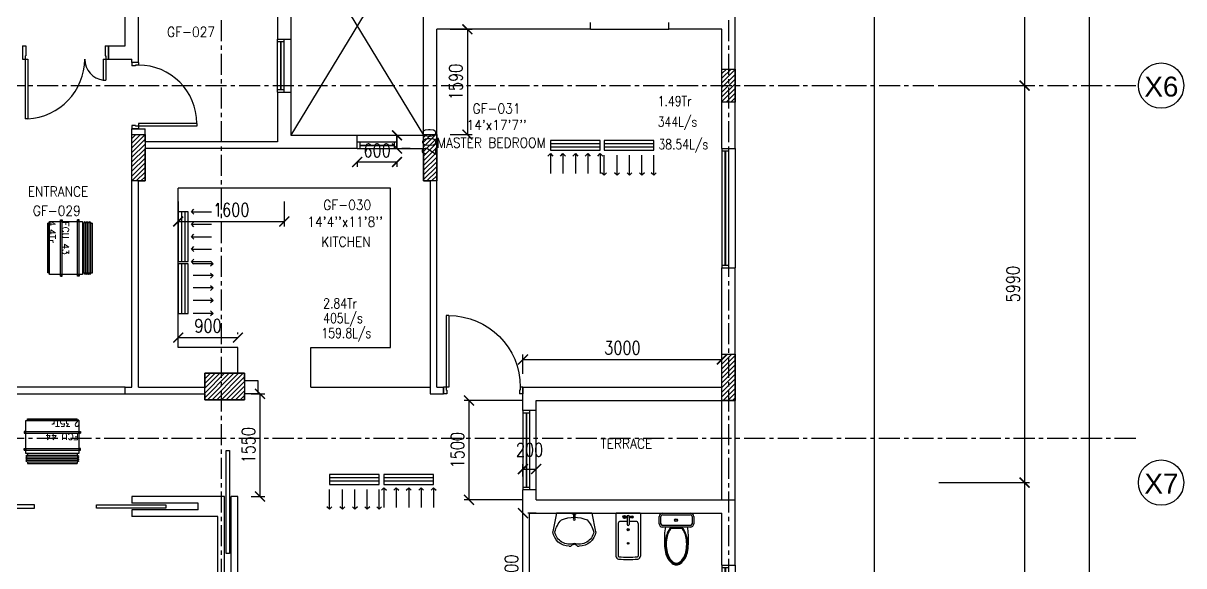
# Model space of a CAD drawing. Header units: millimetres. Extents: x -1288794 to 2153086, y -2701644 to -1428868.
# Drawn here: x 601314 to 618819, y -1502614 to -1494427 of the extents above; entities that cross this region are included whole.
import ezdxf
from ezdxf.enums import TextEntityAlignment as Align

# ---------------------------------------------------------------- set-up
doc = ezdxf.new("R2010")
doc.units = ezdxf.units.MM
doc.header["$LTSCALE"] = 100
doc.header["$PDMODE"] = 34
for name, pattern in [('CENTER', [50.8, 31.75, -6.35, 6.35, -6.35]), ('DASHED2', [9.525, 6.35, -3.175]), ('HIDDEN', [9.525, 6.35, -3.175])]:
    doc.linetypes.add(name, pattern=pattern)
for name, color, linetype in [('A-ANNO-DIMS', 1, 'Continuous'), ('A-ANNO-SYMB', 33, 'Continuous'), ('A-ANNO-TEXT', 8, 'Continuous'), ('A-AREA', 8, 'CENTER'), ('A-DOOR', 4, 'Continuous'), ('A-FLOR-OVHD', 4, 'DASHED2'), ('A-FLOR-PFIX', 8, 'Continuous'), ('A-FLOR-SPCL', 8, 'Continuous'), ('A-GLAZ', 5, 'Continuous'), ('A-GRID', 253, 'CENTER'), ('A-WALL-FULL', 8, 'Continuous'), ('AC- SUIPPOR', 7, 'HIDDEN'), ('AC-HLTEXT', 100, 'Continuous'), ('AC-SAD TEXT', 3, 'Continuous'), ('AC-UNIT', 5, 'Continuous'), ('RETURN GRILL RIGHT', 1, 'Continuous'), ('S-COL- HACT.', 9, 'Continuous'), ('S-COL.', 8, 'Continuous'), ('SUPPLY GRILL RIGHT', 3, 'Continuous'), ('WALL', 42, 'Continuous')]:
    doc.layers.add(name, color=color, linetype=linetype)
doc.styles.add('ROMAND', font='romand')
doc.styles.add('ROMANS', font='romans.shx', dxfattribs={"width": 0.8})
doc.styles.add('SANSSERIF', font='sas_____.pfb')
doc.styles.add('SIMPLEX', font='simplex.shx', dxfattribs={"width": 0.8})
doc.dimstyles.new('100 of DIM2', dxfattribs={"dimscale": 0, "dimtxt": 200, "dimasz": 150, "dimexe": 75, "dimexo": 200, "dimgap": 75, "dimtad": 1, "dimdec": 0, "dimrnd": 5, "dimzin": 0, "dimdsep": 46, "dimtxsty": 'ROMANS', "dimblk": 'ARCHTICK', "dimcen": 100, "dimclrd": 94, "dimclre": 94, "dimclrt": 2, "dimadec": 0, "dimazin": 0, "dimtfac": 1, "dimtdec": 0, "dimtofl": 0, "dimtmove": 2, "dimatfit": 3, "dimldrblk": 'OPEN90', "dimfxl": 75, "dimtolj": 1, "dimtzin": 0, "dimarcsym": 0})
pattern_1 = [(45, (1708407.11, -1109556.65), (-35.355339, 35.355339), [])]

# ---------------------------------------------------------------- blocks, each defined once
blk = doc.blocks.new('W-180')
for p, q in [((1800, 100), (0, 100)), ((1800, 0), (0, 0)), ((40, 0), (40, 100)), ((1760, 100), (1760, 0))]:
    blk.add_line(p, q)
at = {"linetype": 'Continuous'}
for p, q in [((1760, 53), (40, 53)), ((1760, 47), (40, 47))]:
    blk.add_line(p, q, dxfattribs=at)
blk = doc.blocks.new('D-130-R')
for p, q in [((1220, 200), (1220, 1100)), ((1220, 1100), (1260, 1100)), ((1260, 200), (1260, 1100)), ((80, 520), (40, 520)), ((40, 200), (40, 520)), ((80, 200), (80, 520)), ((0, 0), (0, 200)), ((80, 200), (0, 200)), ((40, 150), (40, 200)), ((1300, 200), (1220, 200)), ((1260, 150), (1260, 200)), ((1300, 0), (1300, 200)), ((50, 0), (0, 0)), ((50, 150), (40, 150)), ((50, 0), (50, 150)), ((1260, 150), (1250, 150)), ((1250, 0), (1250, 150)), ((1300, 0), (1250, 0))]:
    blk.add_line(p, q)
for centre, radius, start, end in [((1260, 200), 900, 92.5473, 180), ((40, 200), 320, 0, 82.8192)]:
    blk.add_arc(centre, radius, start, end)
blk = doc.blocks.new('D-100-R1')
for p, q in [((-80, 980), (-80, 100)), ((-80, 980), (-40, 980)), ((-40, 980), (-40, 55)), ((-1000, 100), (-1000, 0)), ((-1000, 100), (-960, 100)), ((-960, 100), (-960, 55)), ((-960, 55), (-950, 55)), ((-950, 55), (-950, 0)), ((-80, 100), (0, 100)), ((-50, 55), (-50, 0)), ((-50, 55), (-40, 55)), ((-50, 0), (0, 0)), ((0, 100), (0, 0)), ((-1000, 0), (-950, 0))]:
    blk.add_line(p, q)
at = {"linetype": 'Continuous'}
blk.add_arc((-80, 100), 880, 90, 180, dxfattribs=at)
blk = doc.blocks.new('LAV-4')
for p, q in [((-266, 0), (-322, -283)), ((-266, 0), (268, 0)), ((268, 0), (324, -280)), ((-48, -500), (-75, -500)), ((75, -500), (50, -500))]:
    blk.add_line(p, q)
for points in [[(-25, 0), (-25, -18), (25, -18), (25, 0)], [(-9, -20), (-9, -57), (8, -57), (8, -20)]]:
    blk.add_lwpolyline(points, close=True)
blk.add_circle((0, -91), 15.4)
for centre, radius, start, end in [((74, -366), 375, 135.3333, 167.1432), ((0, -539), 477, 66.1261, 113.874), ((-74, -366), 375, 12.5199, 44.6667), ((-75, -250), 250, 187.6784, 270), ((-75, -250), 220, 188.5814, 289.9523), ((75, -250), 220, 250.0878, 350.8515), ((75, -250), 250, 270, 353.0121), ((1, -527), 55.9, 28.7827, 151.2173), ((50, -499), 0, 238.1883, 0)]:
    blk.add_arc(centre, radius, start, end)
blk = doc.blocks.new('D-120-R1')
for p, q in [((-80, 1180), (-40, 1180)), ((-80, 1180), (-80, 100)), ((-40, 1180), (-40, 55)), ((-1200, 100), (-1160, 100)), ((-1200, 100), (-1200, 0)), ((-1160, 100), (-1160, 55)), ((-1160, 55), (-1150, 55)), ((-1150, 55), (-1150, 0)), ((-80, 100), (0, 100)), ((-50, 55), (-40, 55)), ((-50, 55), (-50, 0)), ((-50, 0), (0, 0)), ((0, 100), (0, 0)), ((-1200, 0), (-1150, 0))]:
    blk.add_line(p, q)
at = {"linetype": 'Continuous'}
blk.add_arc((-80, 100), 1080, 90, 180, dxfattribs=at)
blk = doc.blocks.new('BIDET-1')
for p, q in [((175, 0), (-175, 0)), ((-185, -10), (-185, -649)), ((-150, -155), (-150, -649)), ((-15, -125), (-120, -125)), ((-39, -59), (-69, -59)), ((-54, -44), (-54, -74)), ((-15, -54), (-15, -174)), ((15, -54), (15, -174)), ((120, -125), (15, -125)), ((39, -59), (69, -59)), ((54, -44), (54, -74)), ((150, -155), (150, -649)), ((185, -10), (185, -649)), ((12, -250), (-12, -250)), ((-9, -259), (9, -241)), ((-9, -241), (9, -259)), ((0, -238), (0, -262))]:
    blk.add_line(p, q)
for centre, radius in [((-54, -59), 25), ((-54, -59), 20), ((-54, -59), 15.2), ((-54, -59), 10.2), ((54, -59), 20), ((54, -59), 15.2), ((54, -59), 10.2), ((0, -250), 17.5), ((0, -250), 12.5), ((0, -457), 12.5), ((0, -457), 10)]:
    blk.add_circle(centre, radius)
for centre, radius, start, end in [((-175, -10), 10, 90, 180), ((175, -10), 10, 0, 90), ((-120, -155), 30, 90, 180), ((0, -54), 20, 318.5904, 221.4096), ((0, -54), 15, 0, 180), ((0, -174), 15, 180, 0), ((120, -155), 30, 0, 90), ((-140, -649), 45, 180, 265.2062), ((-140, -649), 10, 180, 265.2062), ((0, 1020), 1720, 265.2062, 274.7938), ((0, 1020), 1685, 265.2062, 274.7938), ((140, -649), 10, 274.7938, 0), ((140, -649), 45, 274.7938, 0)]:
    blk.add_arc(centre, radius, start, end)
blk = doc.blocks.new('WC-1')
for p, q in [((-210, 0), (210, 0)), ((-260, -160), (-260, -50)), ((-235, -160), (-235, -50)), ((-210, -25), (210, -25)), ((235, -50), (235, -160)), ((260, -50), (260, -160)), ((210, -185), (-210, -185)), ((210, -210), (-210, -210)), ((91, -223), (-91, -223)), ((86, -235), (-86, -235))]:
    blk.add_line(p, q)
for radius in [22.1, 17.1]:
    blk.add_circle((-6, -107), radius)
for centre, radius, start, end in [((-210, -50), 50, 90, 180), ((-210, -160), 50, 180, 270), ((-210, -50), 25, 90, 180), ((-210, -160), 25, 180, 270), ((210, -50), 50, 360, 90), ((210, -50), 25, 360, 90), ((210, -160), 25, 270, 360), ((210, -160), 50, 270, 360), ((722, -383), 904, 168.9529, 184.0632), ((352, -470), 520, 166.4766, 180), ((178, -428), 341, 149.8586, 166.4766), ((178, -428), 328, 149.8586, 166.4766), ((69, -365), 214, 138.4152, 149.8586), ((69, -365), 201, 139.9943, 149.8586), ((-69, -365), 201, 30.1414, 40.0057), ((-69, -365), 214, 30.1414, 41.5848), ((-178, -428), 328, 13.5234, 30.1414), ((-178, -428), 341, 13.5234, 30.1414), ((-352, -470), 520, 360, 13.5234), ((352, -470), 532, 177.5541, 180), ((352, -470), 532, 180, 193.5234), ((352, -470), 520, 180, 193.5234), ((352, -470), 507, 166.4766, 180), ((352, -470), 507, 180, 193.5234), ((-352, -470), 507, 360, 13.5234), ((-352, -470), 507, 346.4766, 360), ((-352, -470), 520, 346.4766, 360), ((-352, -470), 532, 346.4766, 360), ((-352, -470), 532, 360, 2.4459), ((178, -512), 353, 193.5234, 210.1414), ((178, -512), 341, 193.5234, 210.1414), ((178, -512), 328, 193.5234, 210.1414), ((69, -575), 226, 210.1414, 234.4972), ((69, -575), 214, 210.1414, 234.4972), ((69, -575), 201, 210.1414, 234.4972), ((-69, -575), 201, 305.5028, 329.8586), ((-69, -575), 214, 305.5028, 329.8586), ((-69, -575), 226, 305.5028, 329.8586), ((-178, -512), 328, 329.8586, 346.4766), ((-178, -512), 341, 329.8586, 346.4766), ((-178, -512), 353, 329.8586, 346.4766), ((0, -672), 108, 234.4972, 270), ((0, -672), 95.9, 234.4972, 270), ((0, -672), 83.4, 234.4972, 270), ((0, -672), 83.4, 270, 305.5028), ((0, -672), 95.9, 270, 305.5028), ((0, -672), 108, 270, 305.5028)]:
    blk.add_arc(centre, radius, start, end)
at = {"linetype": 'Continuous', "ltscale": 50}
blk.add_arc((-722, -383), 904, 355.9368, 11.0471, dxfattribs=at)
blk = doc.blocks.new('W-60')
for p, q in [((600, 100), (0, 100)), ((600, 0), (0, 0)), ((40, 0), (40, 100)), ((560, 100), (560, 0))]:
    blk.add_line(p, q)
at = {"linetype": 'Continuous'}
for p, q in [((560, 53), (40, 53)), ((560, 47), (40, 47))]:
    blk.add_line(p, q, dxfattribs=at)
blk = doc.blocks.new('W-120')
for p, q in [((1200, 100), (0, 100)), ((1200, 0), (0, 0)), ((40, 0), (40, 100)), ((1160, 100), (1160, 0))]:
    blk.add_line(p, q)
at = {"linetype": 'Continuous'}
for p, q in [((1160, 53), (40, 53)), ((1160, 47), (40, 47))]:
    blk.add_line(p, q, dxfattribs=at)
blk = doc.blocks.new('_ArchTick')
at = {"color": 0, "linetype": 'ByBlock', "const_width": 0.15}
blk.add_lwpolyline([(-0.5, -0.5), (0.5, 0.5)], dxfattribs=at)
blk = doc.blocks.new('*D196')
at = {"layer": 'A-ANNO-DIMS', "color": 94, "lineweight": -2, "ltscale": 3, "transparency": 16777216}
for p, q in [((615235, -1473969), (617465, -1473969)), ((617390, -1473969), (617390, -1509169)), ((615235, -1509169), (617465, -1509169))]:
    blk.add_line(p, q, dxfattribs=at)
at = {"layer": 'Defpoints', "color": 0, "ltscale": 3, "transparency": 16777216}
for p in [(615035, -1473969), (615035, -1509169), (617390, -1509169)]:
    blk.add_point(p, dxfattribs=at)
at = {"layer": 'A-ANNO-DIMS', "color": 94, "lineweight": -2, "ltscale": 3, "transparency": 16777216, "xscale": 150, "yscale": 150, "zscale": 150}
for p, rotation in [((617390, -1473969), 90), ((617390, -1509169), 270)]:
    blk.add_blockref('_ArchTick', p, dxfattribs=dict(at, rotation=rotation))
at = {"layer": 'A-ANNO-DIMS', "color": 2, "ltscale": 3, "transparency": 16777216, "insert": (617215, -1491569), "char_height": 200, "attachment_point": 5, "rotation": 90, "style": 'ROMANS'}
blk.add_mtext('\\A1;35200', dxfattribs=at)
blk = doc.blocks.new('_Open90')
at = {"color": 0, "linetype": 'ByBlock', "lineweight": -2}
for p, q in [((0, 0), (-1, 0)), ((-0.5, 0.5), (0, 0)), ((0, 0), (-0.5, -0.5))]:
    blk.add_line(p, q, dxfattribs=at)
blk = doc.blocks.new('*D201')
at = {"layer": 'A-ANNO-DIMS', "color": 94, "lineweight": -2, "ltscale": 3, "transparency": 16777216}
for p, q in [((615126, -1491569), (616493, -1491569)), ((616418, -1491569), (616418, -1495369)), ((615126, -1495369), (616493, -1495369))]:
    blk.add_line(p, q, dxfattribs=at)
at = {"layer": 'Defpoints', "color": 0, "ltscale": 3, "transparency": 16777216}
for p in [(614926, -1491569), (614926, -1495369), (616418, -1495369)]:
    blk.add_point(p, dxfattribs=at)
at = {"layer": 'A-ANNO-DIMS', "color": 94, "lineweight": -2, "ltscale": 3, "transparency": 16777216, "xscale": 150, "yscale": 150, "zscale": 150}
for p, rotation in [((616418, -1491569), 90), ((616418, -1495369), 270)]:
    blk.add_blockref('_ArchTick', p, dxfattribs=dict(at, rotation=rotation))
at = {"layer": 'A-ANNO-DIMS', "color": 2, "ltscale": 3, "transparency": 16777216, "insert": (616243, -1493469), "char_height": 200, "attachment_point": 5, "rotation": 90, "style": 'ROMANS'}
blk.add_mtext('\\A1;3800', dxfattribs=at)
blk = doc.blocks.new('*D202')
at = {"layer": 'A-ANNO-DIMS', "color": 94, "lineweight": -2, "ltscale": 3, "transparency": 16777216}
for p, q in [((615126, -1495369), (616493, -1495369)), ((616418, -1495369), (616418, -1501359)), ((615126, -1501359), (616493, -1501359))]:
    blk.add_line(p, q, dxfattribs=at)
at = {"layer": 'Defpoints', "color": 0, "ltscale": 3, "transparency": 16777216}
for p in [(614926, -1495369), (614926, -1501359), (616418, -1501359)]:
    blk.add_point(p, dxfattribs=at)
at = {"layer": 'A-ANNO-DIMS', "color": 94, "lineweight": -2, "ltscale": 3, "transparency": 16777216, "xscale": 150, "yscale": 150, "zscale": 150}
for p, rotation in [((616418, -1495369), 90), ((616418, -1501359), 270)]:
    blk.add_blockref('_ArchTick', p, dxfattribs=dict(at, rotation=rotation))
at = {"layer": 'A-ANNO-DIMS', "color": 2, "ltscale": 3, "transparency": 16777216, "insert": (616243, -1498364), "char_height": 200, "attachment_point": 5, "rotation": 90, "style": 'ROMANS'}
blk.add_mtext('\\A1;5990', dxfattribs=at)
blk = doc.blocks.new('*D203')
at = {"layer": 'A-ANNO-DIMS', "color": 94, "lineweight": -2, "ltscale": 3, "transparency": 16777216}
for p, q in [((615126, -1501359), (616493, -1501359)), ((616418, -1501359), (616418, -1504969)), ((615126, -1504969), (616493, -1504969))]:
    blk.add_line(p, q, dxfattribs=at)
at = {"layer": 'Defpoints', "color": 0, "ltscale": 3, "transparency": 16777216}
for p in [(614926, -1501359), (614926, -1504969), (616418, -1504969)]:
    blk.add_point(p, dxfattribs=at)
at = {"layer": 'A-ANNO-DIMS', "color": 94, "lineweight": -2, "ltscale": 3, "transparency": 16777216, "xscale": 150, "yscale": 150, "zscale": 150}
for p, rotation in [((616418, -1501359), 90), ((616418, -1504969), 270)]:
    blk.add_blockref('_ArchTick', p, dxfattribs=dict(at, rotation=rotation))
at = {"layer": 'A-ANNO-DIMS', "color": 2, "ltscale": 3, "transparency": 16777216, "insert": (616243, -1503164), "char_height": 200, "attachment_point": 5, "rotation": 90, "style": 'ROMANS'}
blk.add_mtext('\\A1;3610', dxfattribs=at)
blk = doc.blocks.new('W-80')
for p, q in [((800, 100), (0, 100)), ((800, 0), (0, 0)), ((40, 0), (40, 100)), ((760, 100), (760, 0))]:
    blk.add_line(p, q)
at = {"linetype": 'Continuous'}
for p, q in [((760, 53), (40, 53)), ((760, 47), (40, 47))]:
    blk.add_line(p, q, dxfattribs=at)
blk = doc.blocks.new('*D247')
at = {"layer": 'AC-HLTEXT', "color": 94, "lineweight": -2, "transparency": 16777216}
for p, q in [((607752, -1494519), (608088, -1494519)), ((608013, -1494519), (608013, -1496108)), ((607752, -1496108), (608088, -1496108))]:
    blk.add_line(p, q, dxfattribs=at)
at = {"layer": 'Defpoints', "color": 0, "transparency": 16777216}
for p in [(607552, -1494519), (607552, -1496108), (608013, -1496108)]:
    blk.add_point(p, dxfattribs=at)
at = {"layer": 'AC-HLTEXT', "color": 94, "lineweight": -2, "transparency": 16777216, "xscale": 150, "yscale": 150, "zscale": 150}
for p, rotation in [((608013, -1494519), 90), ((608013, -1496108), 270)]:
    blk.add_blockref('_ArchTick', p, dxfattribs=dict(at, rotation=rotation))
at = {"layer": 'AC-HLTEXT', "color": 2, "transparency": 16777216, "insert": (607838, -1495313), "char_height": 200, "attachment_point": 5, "rotation": 90, "style": 'ROMANS'}
blk.add_mtext('\\A1;1590', dxfattribs=at)
blk = doc.blocks.new('*D248')
at = {"layer": 'AC-HLTEXT', "color": 94, "lineweight": -2, "transparency": 16777216}
for p, q in [((608852, -1499719), (608852, -1499425)), ((608852, -1499500), (611852, -1499500)), ((611852, -1499719), (611852, -1499425))]:
    blk.add_line(p, q, dxfattribs=at)
at = {"layer": 'Defpoints', "color": 0, "transparency": 16777216}
for p in [(611852, -1499500), (608852, -1499919), (611852, -1499919)]:
    blk.add_point(p, dxfattribs=at)
at = {"layer": 'AC-HLTEXT', "color": 94, "lineweight": -2, "transparency": 16777216, "xscale": 150, "yscale": 150, "zscale": 150, "rotation": 180}
blk.add_blockref('_ArchTick', (608852, -1499500), dxfattribs=at)
at = {"layer": 'AC-HLTEXT', "color": 94, "lineweight": -2, "transparency": 16777216, "xscale": 150, "yscale": 150, "zscale": 150}
blk.add_blockref('_ArchTick', (611852, -1499500), dxfattribs=at)
at = {"layer": 'AC-HLTEXT', "color": 2, "transparency": 16777216, "insert": (610352, -1499325), "char_height": 200, "attachment_point": 5, "style": 'ROMANS'}
blk.add_mtext('\\A1;3000', dxfattribs=at)
blk = doc.blocks.new('*D249')
at = {"layer": 'AC-HLTEXT', "color": 94, "lineweight": -2, "transparency": 16777216}
for p, q in [((608852, -1501269), (608852, -1501079)), ((608852, -1501154), (609052, -1501154)), ((609052, -1501269), (609052, -1501079))]:
    blk.add_line(p, q, dxfattribs=at)
at = {"layer": 'Defpoints', "color": 0, "transparency": 16777216}
for p in [(609052, -1501154), (608852, -1501469), (609052, -1501469)]:
    blk.add_point(p, dxfattribs=at)
at = {"layer": 'AC-HLTEXT', "color": 94, "lineweight": -2, "transparency": 16777216, "xscale": 150, "yscale": 150, "zscale": 150, "rotation": 180}
blk.add_blockref('_ArchTick', (608852, -1501154), dxfattribs=at)
at = {"layer": 'AC-HLTEXT', "color": 94, "lineweight": -2, "transparency": 16777216, "xscale": 150, "yscale": 150, "zscale": 150}
blk.add_blockref('_ArchTick', (609052, -1501154), dxfattribs=at)
at = {"layer": 'AC-HLTEXT', "color": 2, "transparency": 16777216, "insert": (608952, -1500866), "char_height": 200, "attachment_point": 5, "style": 'ROMANS'}
blk.add_mtext('\\A1;200', dxfattribs=at)
blk = doc.blocks.new('*D251')
at = {"layer": 'AC-HLTEXT', "color": 94, "lineweight": -2, "transparency": 16777216}
for p, q in [((608852, -1503619), (608852, -1501819)), ((609052, -1501819), (608927, -1501819)), ((609052, -1503619), (608927, -1503619))]:
    blk.add_line(p, q, dxfattribs=at)
at = {"layer": 'Defpoints', "color": 0, "transparency": 16777216}
for p in [(608852, -1501819), (608852, -1501819), (608852, -1503619)]:
    blk.add_point(p, dxfattribs=at)
at = {"layer": 'AC-HLTEXT', "color": 94, "lineweight": -2, "transparency": 16777216, "xscale": 150, "yscale": 150, "zscale": 150}
for p, rotation in [((608852, -1501819), 90), ((608852, -1503619), 270)]:
    blk.add_blockref('_ArchTick', p, dxfattribs=dict(at, rotation=rotation))
at = {"layer": 'AC-HLTEXT', "color": 2, "transparency": 16777216, "insert": (608677, -1502719), "char_height": 200, "attachment_point": 5, "rotation": 90, "style": 'ROMANS'}
blk.add_mtext('\\A1;1800', dxfattribs=at)
blk = doc.blocks.new('*D252')
at = {"layer": 'AC-HLTEXT', "color": 94, "lineweight": -2, "transparency": 16777216}
for p, q in [((604752, -1500019), (604961, -1500019)), ((604886, -1501569), (604886, -1500019)), ((604752, -1501569), (604961, -1501569))]:
    blk.add_line(p, q, dxfattribs=at)
at = {"layer": 'Defpoints', "color": 0, "transparency": 16777216}
for p in [(604552, -1500019), (604886, -1500019), (604552, -1501569)]:
    blk.add_point(p, dxfattribs=at)
at = {"layer": 'AC-HLTEXT', "color": 94, "lineweight": -2, "transparency": 16777216, "xscale": 150, "yscale": 150, "zscale": 150}
for p, rotation in [((604886, -1500019), 90), ((604886, -1501569), 270)]:
    blk.add_blockref('_ArchTick', p, dxfattribs=dict(at, rotation=rotation))
at = {"layer": 'AC-HLTEXT', "color": 2, "transparency": 16777216, "insert": (604711, -1500794), "char_height": 200, "attachment_point": 5, "rotation": 90, "style": 'ROMANS'}
blk.add_mtext('\\A1;1550', dxfattribs=at)
blk = doc.blocks.new('*D253')
at = {"layer": 'AC-HLTEXT', "color": 94, "lineweight": -2, "transparency": 16777216}
for p, q in [((608852, -1500119), (607963, -1500119)), ((608038, -1501619), (608038, -1500119)), ((608852, -1501619), (607963, -1501619))]:
    blk.add_line(p, q, dxfattribs=at)
at = {"layer": 'Defpoints', "color": 0, "transparency": 16777216}
for p in [(608038, -1500119), (609052, -1500119), (609052, -1501619)]:
    blk.add_point(p, dxfattribs=at)
at = {"layer": 'AC-HLTEXT', "color": 94, "lineweight": -2, "transparency": 16777216, "xscale": 150, "yscale": 150, "zscale": 150}
for p, rotation in [((608038, -1500119), 90), ((608038, -1501619), 270)]:
    blk.add_blockref('_ArchTick', p, dxfattribs=dict(at, rotation=rotation))
at = {"layer": 'AC-HLTEXT', "color": 2, "transparency": 16777216, "insert": (607863, -1500869), "char_height": 200, "attachment_point": 5, "rotation": 90, "style": 'ROMANS'}
blk.add_mtext('\\A1;1500', dxfattribs=at)
blk = doc.blocks.new('*D254')
at = {"layer": 'AC-HLTEXT', "color": 94, "lineweight": -2, "transparency": 16777216}
for p, q in [((603652, -1499119), (603652, -1499095)), ((603652, -1499170), (604552, -1499170)), ((604552, -1499119), (604552, -1499095))]:
    blk.add_line(p, q, dxfattribs=at)
at = {"layer": 'Defpoints', "color": 0, "transparency": 16777216}
for p in [(604552, -1499170), (603652, -1499319), (604552, -1499319)]:
    blk.add_point(p, dxfattribs=at)
at = {"layer": 'AC-HLTEXT', "color": 94, "lineweight": -2, "transparency": 16777216, "xscale": 150, "yscale": 150, "zscale": 150, "rotation": 180}
blk.add_blockref('_ArchTick', (603652, -1499170), dxfattribs=at)
at = {"layer": 'AC-HLTEXT', "color": 94, "lineweight": -2, "transparency": 16777216, "xscale": 150, "yscale": 150, "zscale": 150}
blk.add_blockref('_ArchTick', (604552, -1499170), dxfattribs=at)
at = {"layer": 'AC-HLTEXT', "color": 2, "transparency": 16777216, "insert": (604102, -1498995), "char_height": 200, "attachment_point": 5, "style": 'ROMANS'}
blk.add_mtext('\\A1;900', dxfattribs=at)
blk = doc.blocks.new('*D255')
at = {"layer": 'AC-HLTEXT', "color": 94, "lineweight": -2, "transparency": 16777216}
for p, q in [((603652, -1497119), (603652, -1497494)), ((605252, -1497119), (605252, -1497494)), ((603652, -1497419), (605252, -1497419))]:
    blk.add_line(p, q, dxfattribs=at)
at = {"layer": 'Defpoints', "color": 0, "transparency": 16777216}
for p in [(603652, -1496919), (605252, -1496919), (605252, -1497419)]:
    blk.add_point(p, dxfattribs=at)
at = {"layer": 'AC-HLTEXT', "color": 94, "lineweight": -2, "transparency": 16777216, "xscale": 150, "yscale": 150, "zscale": 150, "rotation": 180}
blk.add_blockref('_ArchTick', (603652, -1497419), dxfattribs=at)
at = {"layer": 'AC-HLTEXT', "color": 94, "lineweight": -2, "transparency": 16777216, "xscale": 150, "yscale": 150, "zscale": 150}
blk.add_blockref('_ArchTick', (605252, -1497419), dxfattribs=at)
at = {"layer": 'AC-HLTEXT', "color": 2, "transparency": 16777216, "insert": (604452, -1497244), "char_height": 200, "attachment_point": 5, "style": 'ROMANS'}
blk.add_mtext('\\A1;1600', dxfattribs=at)
blk = doc.blocks.new('*D256')
at = {"layer": 'AC-HLTEXT', "color": 94, "lineweight": -2, "transparency": 16777216}
for p, q in [((606952, -1496119), (606952, -1496319)), ((607152, -1496119), (607027, -1496119)), ((607152, -1496319), (607027, -1496319))]:
    blk.add_line(p, q, dxfattribs=at)
at = {"layer": 'Defpoints', "color": 0, "transparency": 16777216}
for p in [(606952, -1496119), (606952, -1496319), (606952, -1496319)]:
    blk.add_point(p, dxfattribs=at)
at = {"layer": 'AC-HLTEXT', "color": 94, "lineweight": -2, "transparency": 16777216, "xscale": 150, "yscale": 150, "zscale": 150}
for p, rotation in [((606952, -1496119), 90), ((606952, -1496319), 270)]:
    blk.add_blockref('_ArchTick', p, dxfattribs=dict(at, rotation=rotation))
at = {"layer": 'AC-HLTEXT', "color": 2, "transparency": 16777216, "insert": (607439, -1496219), "char_height": 200, "attachment_point": 5, "rotation": 90, "style": 'ROMANS'}
blk.add_mtext('\\A1;200', dxfattribs=at)
blk = doc.blocks.new('*D257')
at = {"layer": 'AC-HLTEXT', "color": 94, "lineweight": -2, "transparency": 16777216}
for p, q in [((606352, -1496519), (606352, -1496596)), ((606352, -1496521), (606952, -1496521)), ((606952, -1496519), (606952, -1496596))]:
    blk.add_line(p, q, dxfattribs=at)
at = {"layer": 'Defpoints', "color": 0, "transparency": 16777216}
for p in [(606352, -1496319), (606952, -1496319), (606952, -1496521)]:
    blk.add_point(p, dxfattribs=at)
at = {"layer": 'AC-HLTEXT', "color": 94, "lineweight": -2, "transparency": 16777216, "xscale": 150, "yscale": 150, "zscale": 150, "rotation": 180}
blk.add_blockref('_ArchTick', (606352, -1496521), dxfattribs=at)
at = {"layer": 'AC-HLTEXT', "color": 94, "lineweight": -2, "transparency": 16777216, "xscale": 150, "yscale": 150, "zscale": 150}
blk.add_blockref('_ArchTick', (606952, -1496521), dxfattribs=at)
at = {"layer": 'AC-HLTEXT', "color": 2, "transparency": 16777216, "insert": (606652, -1496346), "char_height": 200, "attachment_point": 5, "style": 'ROMANS'}
blk.add_mtext('\\A1;600', dxfattribs=at)
blk = doc.blocks.new('A$C44FB0367')
at = {"layer": 'WALL', "ltscale": 30}
h = blk.add_hatch(dxfattribs=at)
h.set_pattern_fill('NET3', color=2, scale=100, style=0)
h.set_pattern_definition([(0, (19935.246, -11666.627), (0, 12.5), []), (60, (19935.246, -11666.627), (-10.8253175, 6.25), []), (120, (19935.246, -11666.627), (-10.8253175, -6.25), [])])
h.paths.add_polyline_path([(775, 250), (775, 275), (25, 275), (25, 250)])
at = {"layer": 'WALL', "color": 5, "ltscale": 30}
for p, q in [((25, 250), (25, 275)), ((25, 275), (775, 275)), ((775, 250), (775, 275))]:
    blk.add_line(p, q, dxfattribs=at)
at = {"layer": 'WALL', "color": 8, "ltscale": 30}
for p, q in [((25, -275), (0, -287.5)), ((0, -287.5), (25, -300)), ((25, -300), (0, -312.5)), ((0, -312.5), (25, -325)), ((25, -325), (0, -337.5)), ((0, -337.5), (25, -350)), ((25, -350), (0, -362.5)), ((25, -250), (25, -275)), ((25, -250), (25, -275)), ((25, -275), (775, -275)), ((25, -300), (775, -300)), ((25, -325), (775, -325)), ((25, -350), (775, -350)), ((775, -250), (775, -275)), ((775, -275), (800, -287.5)), ((800, -287.5), (775, -300)), ((775, -300), (800, -312.5)), ((800, -312.5), (775, -325)), ((775, -325), (800, -337.5)), ((800, -337.5), (775, -350)), ((775, -350), (800, -362.5)), ((0, -362.5), (25, -375)), ((25, -375), (775, -375)), ((25, -375), (25, -400)), ((25, -400), (775, -400)), ((800, -362.5), (775, -375)), ((775, -375), (775, -400))]:
    blk.add_line(p, q, dxfattribs=at)
at = {"layer": 'WALL', "color": 5, "ltscale": 30}
blk.add_lwpolyline([(0, 250), (800, 250), (800, -250), (0, -250)], close=True, dxfattribs=at)
blk = doc.blocks.new('A$C5F1D0244')
at = {"layer": 'AC- SUIPPOR', "ltscale": 5}
for p, q in [((-25, 425), (-25, -425)), ((0, 425), (0, -425))]:
    blk.add_line(p, q, dxfattribs=at)
at = {"layer": 'AC- SUIPPOR', "ltscale": 30}
for points in [[(-25, 400), (0, 400), (0, 425), (-25, 425)], [(-25, -400), (0, -400), (0, -425), (-25, -425)]]:
    blk.add_lwpolyline(points, close=True, dxfattribs=at)
for centre in [(-12.5, 412.5), (-12.5, -412.5)]:
    blk.add_circle(centre, 5, dxfattribs=at)
blk = doc.blocks.new('SUPPLY GRILL RIGHT')
at = {"layer": 'SUPPLY GRILL RIGHT'}
for p, q in [((375, 25), (-375, 25)), ((375, -25), (375, 25)), ((375, -25), (-375, -25)), ((375, -75), (375, -25))]:
    blk.add_line(p, q, dxfattribs=at)
blk.add_lwpolyline([(-375, -75), (375, -75), (375, 75), (-375, 75)], close=True, dxfattribs=at)
for points in [[(-375, -450), (-375, -150)], [(-178.5, -450), (-178.5, -150)], [(9, -450), (9, -150)], [(196.5, -450), (196.5, -150)], [(375, -450), (375, -150)]]:
    blk.add_leader(points, dimstyle='100 of DIM2', override={"dimscale": 1, "dimasz": 75, "dimtad": 0, "dimclrd": 0, "dimfxl": 0.2}, dxfattribs=at)
blk = doc.blocks.new('RETURN GRILL RIGHT')
at = {"layer": 'RETURN GRILL RIGHT'}
for p, q in [((375, 25), (-375, 25)), ((375, -25), (-375, -25))]:
    blk.add_line(p, q, dxfattribs=at)
blk.add_lwpolyline([(-375, -75), (375, -75), (375, 75), (-375, 75)], close=True, dxfattribs=at)
for points in [[(-375, -125), (-375, -425)], [(-187.5, -125), (-187.5, -425)], [(0, -125), (0, -425)], [(187.5, -125), (187.5, -425)], [(375, -125), (375, -425)]]:
    blk.add_leader(points, dimstyle='100 of DIM2', override={"dimscale": 1, "dimasz": 75, "dimtad": 0, "dimclrd": 0, "dimfxl": 0.2}, dxfattribs=at)

msp = doc.modelspace()

# ---------------------------------------------------------------- hatches: boundary and pattern name
at = {"layer": 'S-COL- HACT.', "linetype": 'Continuous', "ltscale": 3}
h = msp.add_hatch(dxfattribs=at)
h.set_pattern_fill('ANSI31', color=256, scale=400, style=0)
h.set_pattern_definition(pattern_1)
h.paths.add_polyline_path([(611851.9, -1495618.6), (611851.9, -1495118.6), (612051.9, -1495118.6), (612051.9, -1495618.6)])
h = msp.add_hatch(dxfattribs=at)
h.set_pattern_fill('ANSI31', color=256, scale=400, style=0)
h.set_pattern_definition(pattern_1)
h.paths.add_polyline_path([(602951.9, -1496807.9), (602951.9, -1496107.9), (603151.9, -1496107.9), (603151.9, -1496807.9)])
h = msp.add_hatch(dxfattribs=at)
h.set_pattern_fill('ANSI31', color=256, scale=400, style=0)
h.set_pattern_definition(pattern_1)
h.paths.add_polyline_path([(607351.9, -1496807.9), (607351.9, -1496107.9), (607551.9, -1496107.9), (607551.9, -1496807.9)])
h = msp.add_hatch(dxfattribs=at)
h.set_pattern_fill('ANSI31', color=256, scale=400, style=0)
h.set_pattern_definition(pattern_1)
h.paths.add_polyline_path([(611851.9, -1500118.6), (611851.9, -1499418.6), (612051.9, -1499418.6), (612051.9, -1500118.6)])
h = msp.add_hatch(dxfattribs=at)
h.set_pattern_fill('ANSI31', color=256, scale=400, style=0)
h.set_pattern_definition([(45, (1708407.11, -1109546.65), (-35.355339, 35.355339), [])])
h.paths.add_polyline_path([(604051.9, -1499708.6), (604651.9, -1499708.6), (604651.9, -1500108.6), (604051.9, -1500108.6)])

# ---------------------------------------------------------------- linework, layer by layer
at = {"layer": 'A-ANNO-SYMB', "ltscale": 3}
for centre in [(618476.5, -1495368.6), (618476.5, -1501358.6)]:
    msp.add_circle(centre, 342.2, dxfattribs=at)
at = {"layer": 'A-AREA', "ltscale": 15}
msp.add_line((614151.9, -1512568.6), (614151.9, -1469568.6), dxfattribs=at)
at = {"layer": 'A-DOOR', "ltscale": 3}
for points in [[(604426.9, -1502426.2), (604376.9, -1502426.2), (604376.9, -1500876.2), (604426.9, -1500876.2), (604426.9, -1502426.2)], [(600435.9, -1501693.6), (600435.9, -1501743.6), (601485.9, -1501743.6), (601485.9, -1501693.6), (600435.9, -1501693.6)], [(603467.9, -1501693.6), (603467.9, -1501743.6), (602417.9, -1501743.6), (602417.9, -1501693.6), (603467.9, -1501693.6)]]:
    msp.add_lwpolyline(points, dxfattribs=at)
at = {"layer": 'A-FLOR-OVHD', "linetype": 'Continuous', "ltscale": 3}
for p, q in [((609872.8, -1494518.6), (611051.9, -1494518.6)), ((602851.9, -1499918.6), (601051.9, -1499918.6)), ((601051.9, -1500018.6), (602851.9, -1500018.6))]:
    msp.add_line(p, q, dxfattribs=at)
at = {"layer": 'A-FLOR-SPCL', "ltscale": 3}
for p, q in [((607351.9, -1492818.6), (605351.9, -1496118.6)), ((605351.9, -1492818.6), (607351.9, -1496118.6)), ((606851.9, -1496918.6), (603651.9, -1496918.6)), ((603651.9, -1499318.6), (603651.9, -1496918.6)), ((606851.9, -1499318.6), (606851.9, -1496918.6)), ((604551.9, -1499318.6), (603651.9, -1499318.6)), ((604551.9, -1499708.6), (604551.9, -1499318.6)), ((605651.9, -1499918.6), (605651.9, -1499318.6)), ((605651.9, -1499318.6), (606851.9, -1499318.6)), ((605651.9, -1499918.6), (607451.9, -1499918.6)), ((611851.9, -1501618.6), (611851.9, -1500118.6)), ((612051.9, -1501618.6), (612051.9, -1500118.6))]:
    msp.add_line(p, q, dxfattribs=at)
at = {"layer": 'A-GLAZ', "ltscale": 3}
for p, q in [((605351.9, -1494668.6), (605351.9, -1495468.6)), ((606351.9, -1496118.6), (606951.9, -1496118.6)), ((612051.9, -1496318.6), (612051.9, -1498118.6)), ((609051.9, -1501468.6), (609051.9, -1500268.6)), ((612051.9, -1502606), (612051.9, -1503206))]:
    msp.add_line(p, q, dxfattribs=at)
at = {"layer": 'A-GRID', "ltscale": 0.1}
for p, q in [((604301.9, -1466442.6), (604301.9, -1514577)), ((611951.9, -1466442.6), (611951.9, -1514577)), ((574598.6, -1495368.6), (618138.1, -1495368.6)), ((574596.1, -1500687.6), (618135.7, -1500687.6))]:
    msp.add_line(p, q, dxfattribs=at)
at = {"layer": 'A-WALL-FULL', "ltscale": 3}
for p, q in [((602851.9, -1494768.6), (602851.9, -1491468.6)), ((605351.9, -1493625.5), (605351.9, -1494668.6)), ((612051.9, -1496318.6), (612051.9, -1493460.2)), ((603051.9, -1495018.6), (603051.9, -1493918.6)), ((605151.9, -1493918.6), (605151.9, -1494668.6)), ((607351.9, -1496118.6), (607351.9, -1494118.6)), ((609872.8, -1494518.6), (609872.8, -1494418.6)), ((611051.9, -1494518.6), (611051.9, -1494418.6)), ((605151.9, -1494668.6), (605351.9, -1494668.6)), ((609872.8, -1494518.6), (607551.9, -1494518.6)), ((607551.9, -1499918.6), (607551.9, -1494518.6)), ((611851.9, -1494518.6), (611051.9, -1494518.6)), ((611851.9, -1496318.6), (611851.9, -1494518.6)), ((602601.9, -1494768.6), (602851.9, -1494768.6)), ((602601.9, -1494968.6), (602601.9, -1494768.6)), ((602601.9, -1494968.6), (602951.9, -1494968.6)), ((602951.9, -1495018.6), (602951.9, -1494968.6)), ((603051.9, -1495018.6), (602951.9, -1495018.6)), ((605151.9, -1495468.6), (605351.9, -1495468.6)), ((605151.9, -1495468.6), (605151.9, -1496218.6)), ((605351.9, -1495468.6), (605351.9, -1496118.6)), ((602951.9, -1499918.6), (602951.9, -1496018.6)), ((603051.9, -1496018.6), (602951.9, -1496018.6)), ((605151.9, -1496218.6), (603151.9, -1496218.6)), ((605351.9, -1496118.6), (606351.9, -1496118.6)), ((606351.9, -1496318.6), (606351.9, -1496118.6)), ((606951.9, -1496318.6), (606951.9, -1496118.6)), ((606951.9, -1496118.6), (607351.9, -1496118.6)), ((605151.9, -1496318.6), (603151.9, -1496318.6)), ((606351.9, -1496318.6), (605151.9, -1496318.6)), ((606951.9, -1496318.6), (607351.9, -1496318.6)), ((611851.9, -1496318.6), (612051.9, -1496318.6)), ((603051.9, -1499918.6), (603051.9, -1496807.9)), ((607451.9, -1496807.9), (607451.9, -1500018.6)), ((611851.9, -1498118.6), (612051.9, -1498118.6)), ((611851.9, -1499918.6), (611851.9, -1498118.6)), ((612051.9, -1500118.6), (612051.9, -1498118.6)), ((602851.9, -1500018.6), (602851.9, -1499918.6)), ((602851.9, -1499918.6), (602951.9, -1499918.6)), ((603051.9, -1499918.6), (604051.9, -1499918.6)), ((607551.9, -1499918.6), (607651.9, -1499918.6)), ((607651.9, -1500018.6), (607651.9, -1499918.6)), ((607651.9, -1499918.6), (607651.9, -1499918.6)), ((608851.9, -1500268.6), (608851.9, -1499918.6)), ((608851.9, -1499918.6), (611851.9, -1499918.6)), ((602851.9, -1500018.6), (604051.9, -1500018.6)), ((607451.9, -1500018.6), (607651.9, -1500018.6)), ((609051.9, -1500268.6), (608851.9, -1500268.6)), ((609051.9, -1500118.6), (612051.9, -1500118.6)), ((609051.9, -1500268.6), (609051.9, -1500118.6)), ((608851.9, -1503618.6), (608851.9, -1501468.6)), ((609051.9, -1501468.6), (608851.9, -1501468.6)), ((609051.9, -1501618.6), (609051.9, -1501468.6)), ((604251.9, -1501568.6), (602951.9, -1501568.6)), ((602951.9, -1501568.6), (602951.9, -1501668.6)), ((603951.9, -1501668.6), (602951.9, -1501668.6)), ((603951.9, -1501768.6), (603951.9, -1501668.6)), ((604351.9, -1501568.6), (604251.9, -1501568.6)), ((604351.9, -1503068.6), (604351.9, -1501568.6)), ((604451.9, -1503068.6), (604451.9, -1501568.6)), ((604551.9, -1501568.6), (604451.9, -1501568.6)), ((604551.9, -1504868.6), (604551.9, -1501568.6)), ((609051.9, -1501618.6), (612051.9, -1501618.6)), ((612051.9, -1502606), (612051.9, -1501618.6)), ((603951.9, -1501768.6), (602951.9, -1501768.6)), ((602951.9, -1501768.6), (602951.9, -1501868.6)), ((608951.9, -1501818.6), (611851.9, -1501818.6)), ((608951.9, -1503518.6), (608951.9, -1501818.6)), ((611851.9, -1502606), (611851.9, -1501818.6)), ((604251.9, -1501868.6), (602951.9, -1501868.6)), ((604251.9, -1504618.6), (604251.9, -1501868.6)), ((611851.9, -1502606), (612051.9, -1502606))]:
    msp.add_line(p, q, dxfattribs=at)
at = {"layer": 'A-WALL-FULL', "linetype": 'Continuous', "ltscale": 3}
for p, q in [((602951.9, -1496018.6), (603151.9, -1496018.6)), ((603151.9, -1496218.6), (603151.9, -1496018.6)), ((603151.9, -1496807.9), (603151.9, -1496318.6)), ((607351.9, -1496318.6), (607351.9, -1496807.9)), ((603051.9, -1496807.9), (603151.9, -1496807.9)), ((607351.9, -1496807.9), (607451.9, -1496807.9)), ((604651.9, -1499708.6), (604051.9, -1499708.6)), ((604051.9, -1499708.6), (604051.9, -1499918.6)), ((604651.9, -1499818.6), (604651.9, -1499708.6)), ((604651.9, -1499818.6), (604851.9, -1499818.6)), ((604851.9, -1499818.6), (604851.9, -1500018.6)), ((604051.9, -1500018.6), (604051.9, -1500108.6)), ((604051.9, -1500108.6), (604651.9, -1500108.6)), ((604851.9, -1500018.6), (604651.9, -1500018.6)), ((604651.9, -1500108.6), (604651.9, -1500018.6))]:
    msp.add_line(p, q, dxfattribs=at)
at = {"layer": 'S-COL.', "linetype": 'Continuous', "ltscale": 3}
for points in [[(611851.9, -1495618.6), (611851.9, -1495118.6), (612051.9, -1495118.6), (612051.9, -1495618.6)], [(611851.9, -1495618.6), (611851.9, -1495118.6), (612051.9, -1495118.6), (612051.9, -1495618.6)], [(611851.9, -1495618.6), (611851.9, -1495118.6), (612051.9, -1495118.6), (612051.9, -1495618.6)], [(602951.9, -1496807.9), (602951.9, -1496107.9), (603151.9, -1496107.9), (603151.9, -1496807.9)], [(602951.9, -1496807.9), (602951.9, -1496107.9), (603151.9, -1496107.9), (603151.9, -1496807.9)], [(602951.9, -1496807.9), (602951.9, -1496107.9), (603151.9, -1496107.9), (603151.9, -1496807.9)], [(607351.9, -1496807.9), (607351.9, -1496107.9), (607551.9, -1496107.9), (607551.9, -1496807.9)], [(607351.9, -1496807.9), (607351.9, -1496107.9), (607551.9, -1496107.9), (607551.9, -1496807.9)], [(607351.9, -1496807.9), (607351.9, -1496107.9), (607551.9, -1496107.9), (607551.9, -1496807.9)], [(611851.9, -1500118.6), (611851.9, -1499418.6), (612051.9, -1499418.6), (612051.9, -1500118.6)], [(611851.9, -1500118.6), (611851.9, -1499418.6), (612051.9, -1499418.6), (612051.9, -1500118.6)], [(611851.9, -1500118.6), (611851.9, -1499418.6), (612051.9, -1499418.6), (612051.9, -1500118.6)], [(604051.9, -1499708.6), (604651.9, -1499708.6), (604651.9, -1500108.6), (604051.9, -1500108.6)], [(604051.9, -1499708.6), (604651.9, -1499708.6), (604651.9, -1500108.6), (604051.9, -1500108.6)], [(604051.9, -1499708.6), (604651.9, -1499708.6), (604651.9, -1500108.6), (604051.9, -1500108.6)]]:
    msp.add_lwpolyline(points, close=True, dxfattribs=at)

# ---------------------------------------------------------------- block references
at = {"ltscale": 30}
for p, rotation in [((601878.1, -1497818.6), 180), ((601751.9, -1500588.5), 90.00000000000001)]:
    msp.add_blockref('A$C5F1D0244', p, dxfattribs=dict(at, rotation=rotation))
at = {"ltscale": 30, "xscale": -1}
for p, rotation in [((602159.3, -1497818.6), 180), ((601751.9, -1500869.7), 90)]:
    msp.add_blockref('A$C5F1D0244', p, dxfattribs=dict(at, rotation=rotation))
at = {"layer": 'A-DOOR', "ltscale": 3}
for name, p, rotation in [('D-130-R', (602601.9, -1494768.6), 180), ('D-100-R1', (602951.9, -1496018.6), 270)]:
    msp.add_blockref(name, p, dxfattribs=dict(at, rotation=rotation))
at = {"layer": 'A-DOOR', "ltscale": 3, "xscale": -1}
msp.add_blockref('D-120-R1', (607651.9, -1500018.6), dxfattribs=at)
at = {"layer": 'A-FLOR-PFIX', "ltscale": 3, "xscale": -1}
msp.add_blockref('LAV-4', (609625.9, -1501818.6), dxfattribs=at)
at = {"layer": 'A-FLOR-PFIX', "ltscale": 3}
for name, p in [('BIDET-1', (610438.5, -1501818.6)), ('WC-1', (611166.6, -1501818.6))]:
    msp.add_blockref(name, p, dxfattribs=at)
at = {"layer": 'A-GLAZ', "ltscale": 3, "xscale": -1}
for name, p, rotation in [('W-80', (605251.9, -1494668.6), 90), ('W-180', (611851.9, -1498118.6), 270), ('W-120', (608851.9, -1501468.6), 270), ('W-60', (611851.9, -1503206), 270)]:
    msp.add_blockref(name, p, dxfattribs=dict(at, rotation=rotation))
msp.add_blockref('W-60', (606951.9, -1496318.6), dxfattribs=at)
at = {"layer": 'AC-UNIT', "color": 6, "ltscale": 30, "rotation": 90.00000000000001}
msp.add_blockref('A$C44FB0367', (601960, -1498218.6), dxfattribs=at)
at = {"layer": 'AC-UNIT', "color": 6, "ltscale": 30}
msp.add_blockref('A$C44FB0367', (601351.9, -1500670.4), dxfattribs=at)
at = {"layer": 'RETURN GRILL RIGHT'}
for p in [(609641.8, -1496270.1), (607129.2, -1501311)]:
    msp.add_blockref('RETURN GRILL RIGHT', p, dxfattribs=at)
at = {"layer": 'RETURN GRILL RIGHT', "rotation": 90}
msp.add_blockref('RETURN GRILL RIGHT', (603726.9, -1497648), dxfattribs=at)
at = {"layer": 'SUPPLY GRILL RIGHT'}
for p in [(610449.6, -1496270.1), (606308, -1501311)]:
    msp.add_blockref('SUPPLY GRILL RIGHT', p, dxfattribs=at)
at = {"layer": 'SUPPLY GRILL RIGHT', "rotation": 90}
msp.add_blockref('SUPPLY GRILL RIGHT', (603726.9, -1498430.7), dxfattribs=at)

# ---------------------------------------------------------------- texts
at = {"layer": 'A-ANNO-TEXT', "style": 'ROMANS', "width": 0.9}
for s, p in [('GF-027', (603484.3, -1494634.1)), ('GF-031', (608091.8, -1495790.2)), ("14'x17'7''", (608000.8, -1496037.9)), ('MASTER BEDROOM', (607551.9, -1496306.1)), ('ENTRANCE', (601383.7, -1497042.2)), ('GF-030', (605839.2, -1497244.4)), ('GF-029', (601459.4, -1497332)), ("14'4''x11'8''", (605600, -1497497.2)), ('KITCHEN', (605809.3, -1497800.6)), ('TERRACE', (610021.4, -1500845.9))]:
    msp.add_text(s, height=150, dxfattribs=at).set_placement(p)
at = {"layer": 'A-ANNO-TEXT', "style": 'SANSSERIF'}
for s, p in [('X6', (618481.1, -1495533.2)), ('X7', (618481.1, -1501523.2))]:
    msp.add_text(s, height=300, dxfattribs=at).set_placement(p, align=Align.CENTER)
at = {"layer": 'AC-HLTEXT', "style": 'ROMAND'}
for s, rotation, p in [('4.4Tr', 270, (601700, -1497404.2)), ('FCU 43', 270, (601903.1, -1497418.6)), ('2.35Tr', 180, (602166.4, -1500410.4)), ('FCU 44', 180, (602151.9, -1500613.5))]:
    msp.add_text(s, height=100, rotation=rotation, dxfattribs=at).set_placement(p)
at = {"layer": 'AC-SAD TEXT', "style": 'SIMPLEX', "width": 0.8}
for s, p in [('1.49Tr', (610884.1, -1495677.9)), ('344L/s', (610884.1, -1495988.1)), ('38.54L/s', (610894.5, -1496329.3)), ('2.84Tr', (605839.2, -1498729.7)), ('405L/s', (605839.2, -1498952.4)), ('159.8L/s', (605812.8, -1499178.1))]:
    msp.add_text(s, height=150, dxfattribs=at).set_placement(p)

# ---------------------------------------------------------------- dimensions: what is measured, and where the dimension line sits
at = {"layer": 'A-ANNO-DIMS', "ltscale": 3}
for base, p1, p2, picture, middle in [((617390.1, -1509168.6), (615034.9, -1473968.6), (615034.9, -1509168.6), '*D196', (617215.1, -1491568.6)), ((616417.6, -1495368.6), (614926, -1491568.6), (614926, -1495368.6), '*D201', (616242.6, -1493468.6)), ((616417.6, -1501358.6), (614926, -1495368.6), (614926, -1501358.6), '*D202', (616242.6, -1498363.6)), ((616417.6, -1504968.6), (614926, -1501358.6), (614926, -1504968.6), '*D203', (616242.6, -1503163.6))]:
    dim = msp.add_linear_dim(base=base, p1=p1, p2=p2, angle=90, dimstyle='100 of DIM2', override={"dimscale": 1}, dxfattribs=at)
    dim.commit()
    dim.dimension.update_dxf_attribs({"geometry": picture, "text_midpoint": middle})
at = {"layer": 'AC-HLTEXT'}
for base, p1, p2, picture, middle in [((608013, -1496107.9), (607551.9, -1494518.6), (607551.9, -1496107.9), '*D247', (607838, -1495313.3)), ((606951.9, -1496318.6), (606951.9, -1496118.6), (606951.9, -1496318.6), '*D256', (607439.4, -1496218.6)), ((604886.2, -1500018.6), (604551.9, -1501568.6), (604551.9, -1500018.6), '*D252', (604711.2, -1500793.6)), ((608037.5, -1500118.6), (609051.9, -1501618.6), (609051.9, -1500118.6), '*D253', (607862.5, -1500868.6)), ((608851.9, -1501818.6), (608851.9, -1503618.6), (608851.9, -1501818.6), '*D251', (608676.9, -1502718.6))]:
    dim = msp.add_linear_dim(base=base, p1=p1, p2=p2, angle=90, dimstyle='100 of DIM2', override={"dimscale": 1, "dimfxl": 0.2}, dxfattribs=at)
    dim.commit()
    dim.dimension.update_dxf_attribs({"geometry": picture, "text_midpoint": middle})
for base, p1, p2, picture, middle in [((606951.9, -1496521.1), (606351.9, -1496318.6), (606951.9, -1496318.6), '*D257', (606651.9, -1496346.1)), ((605251.9, -1497419.2), (603651.9, -1496918.6), (605251.9, -1496918.6), '*D255', (604451.9, -1497244.2)), ((604551.9, -1499169.6), (603651.9, -1499318.6), (604551.9, -1499318.6), '*D254', (604101.9, -1498994.6)), ((611851.9, -1499500.3), (608851.9, -1499918.6), (611851.9, -1499918.6), '*D248', (610351.9, -1499325.3)), ((609051.9, -1501153.6), (608851.9, -1501468.6), (609051.9, -1501468.6), '*D249', (608951.9, -1500866.1))]:
    dim = msp.add_linear_dim(base=base, p1=p1, p2=p2, dimstyle='100 of DIM2', override={"dimscale": 1, "dimfxl": 0.2}, dxfattribs=at)
    dim.commit()
    dim.dimension.update_dxf_attribs({"geometry": picture, "text_midpoint": middle})

doc.saveas('drawing.dxf')
